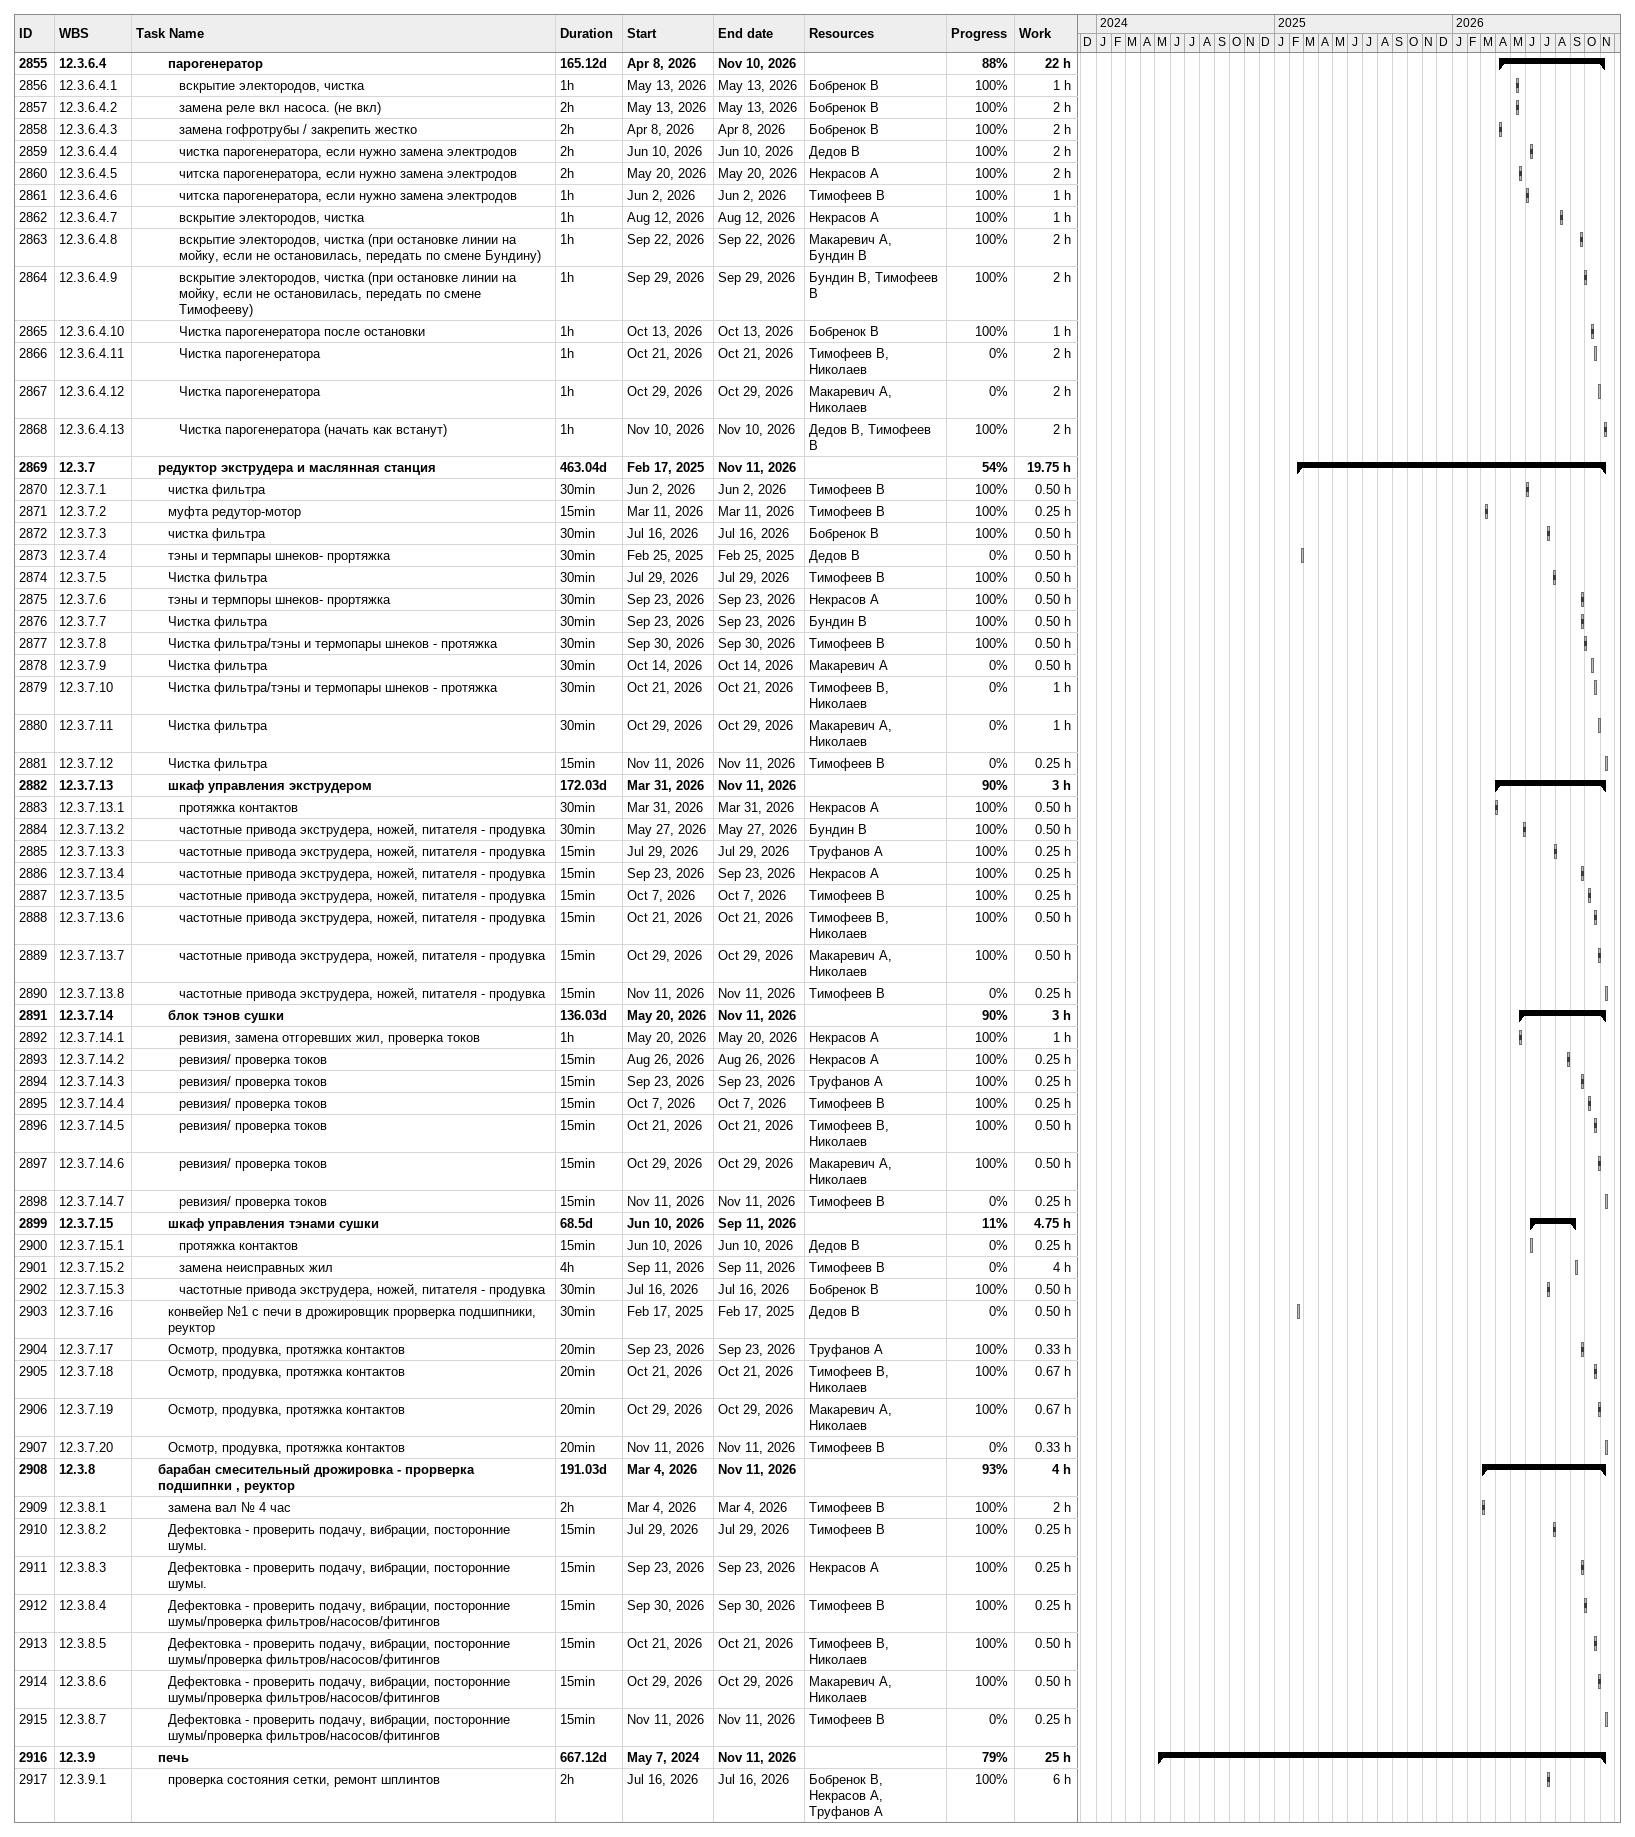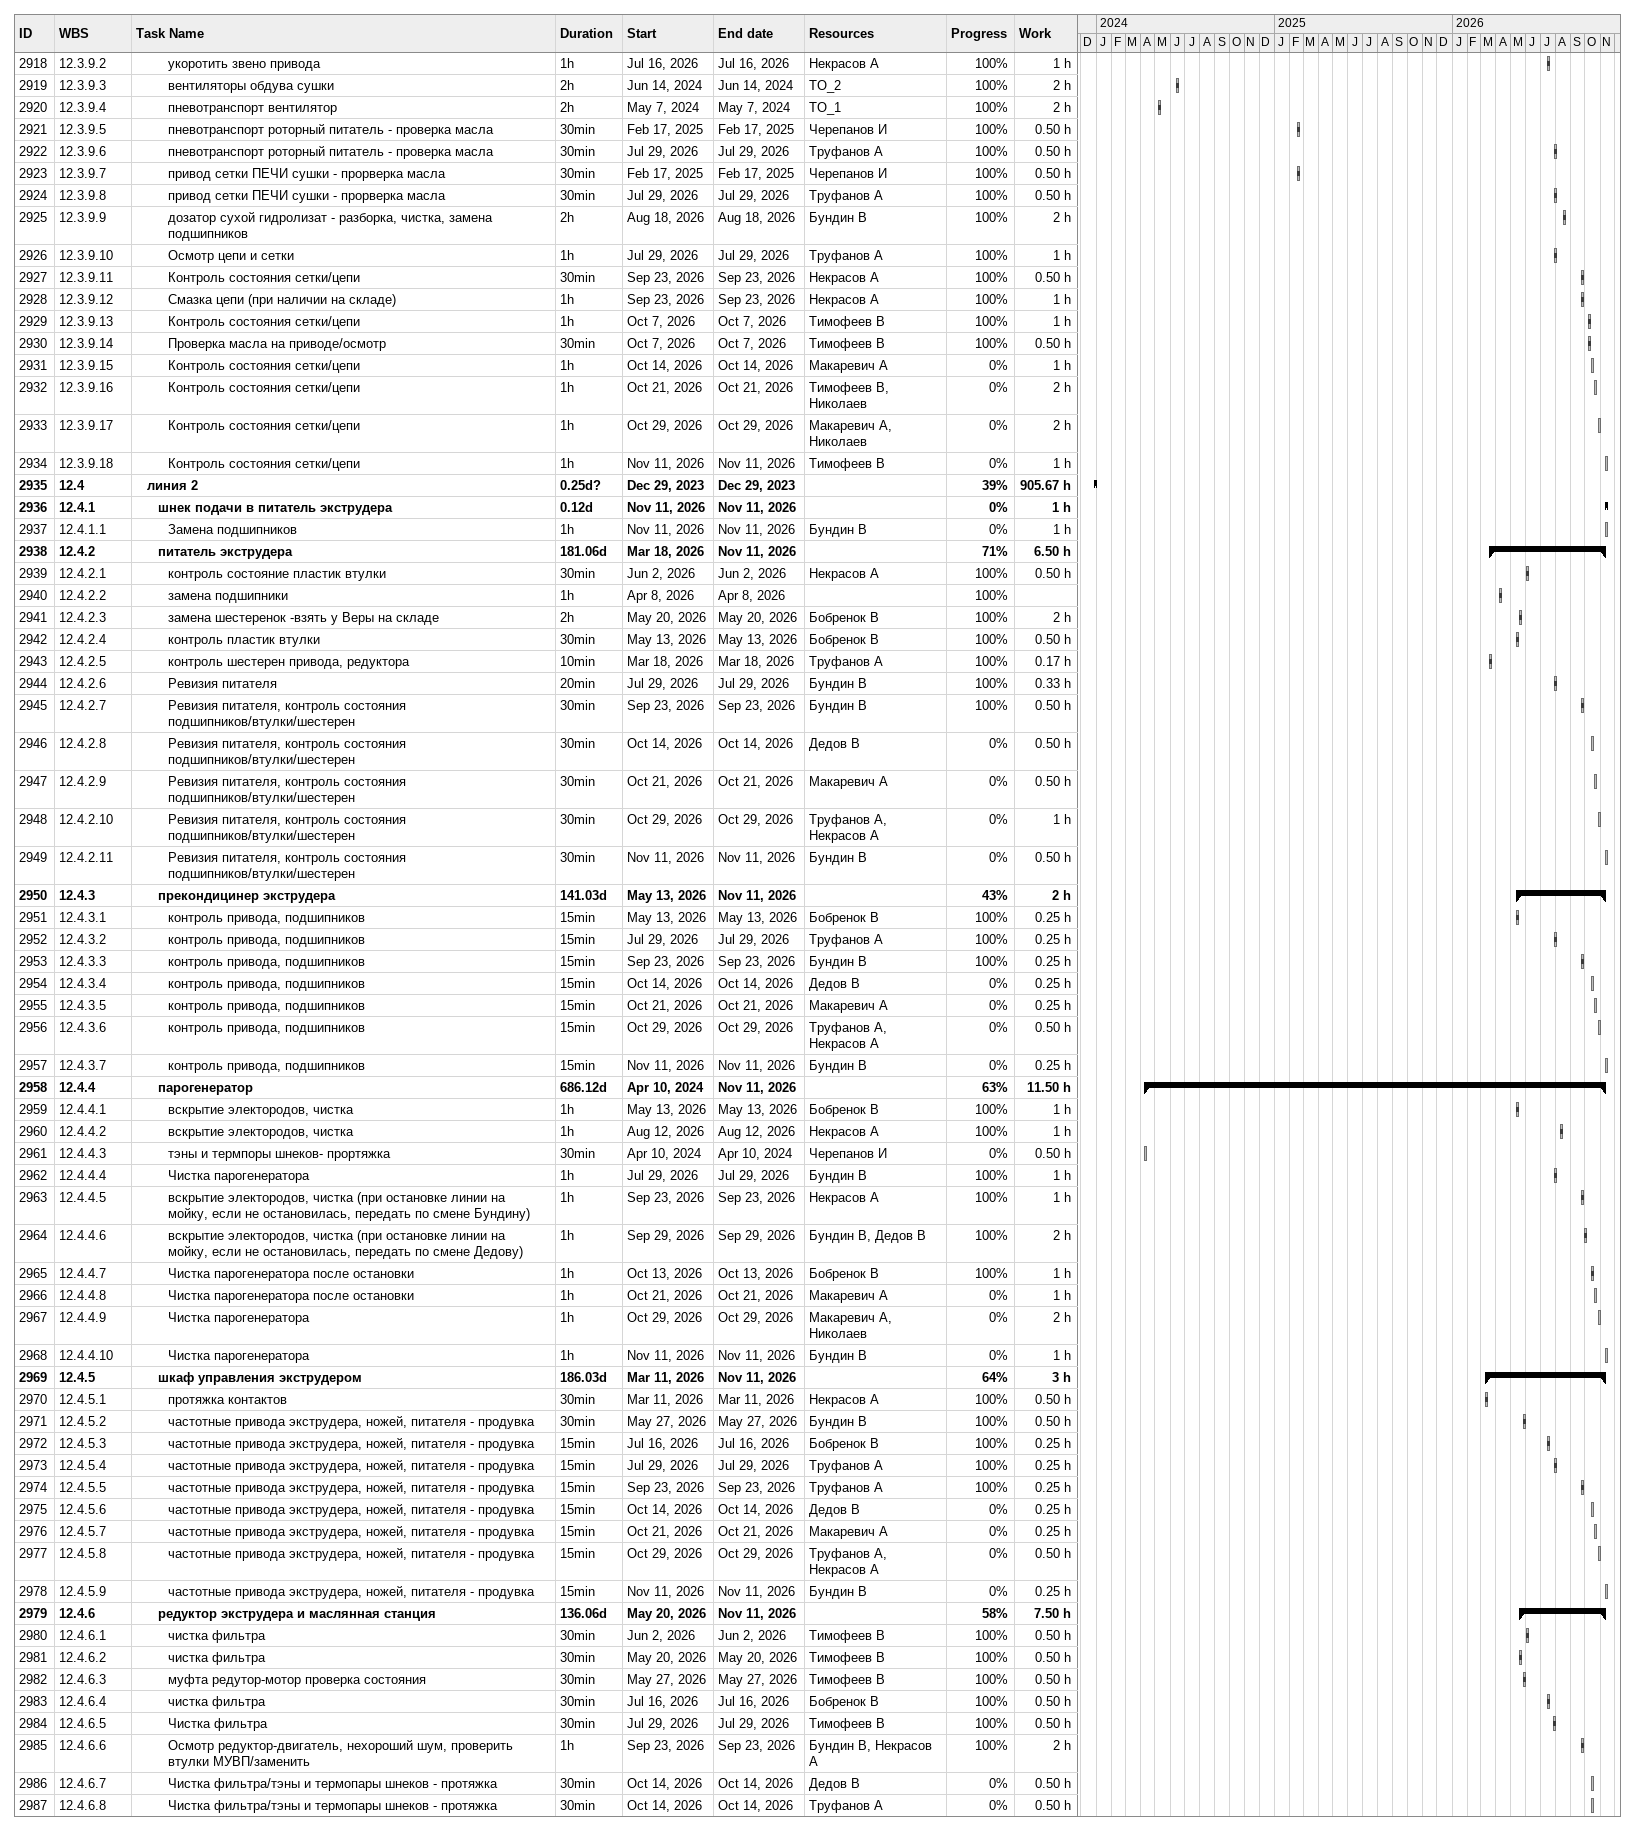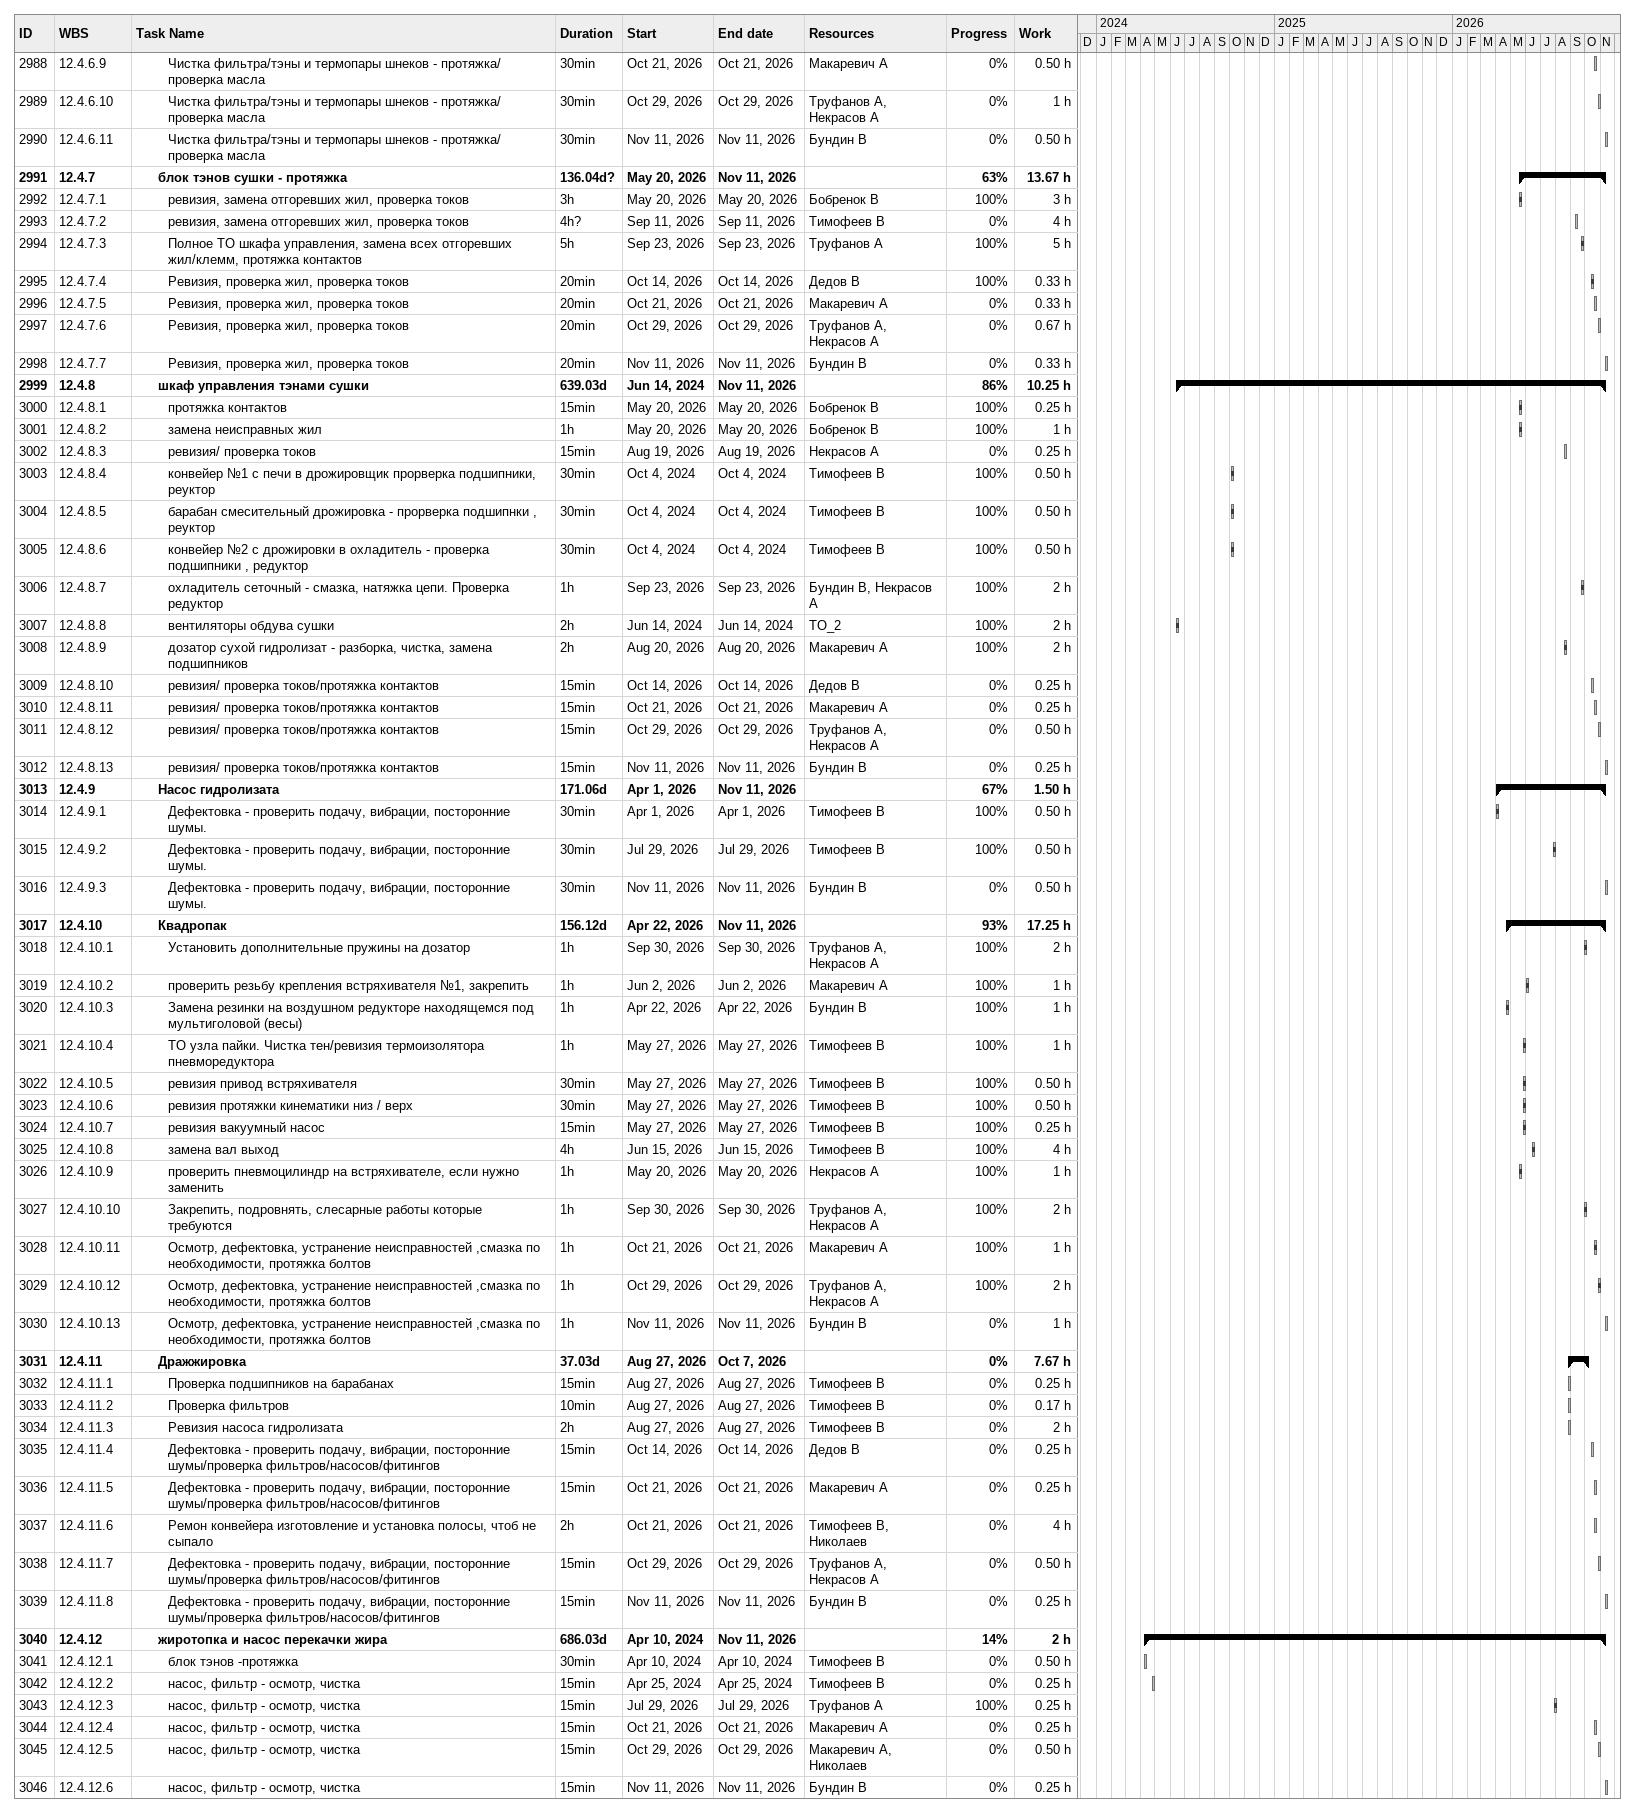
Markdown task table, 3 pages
| ID | WBS | Task | Duration | Start | Finish | Resources | % complete | Work (h) |
|---|---|---|---|---|---|---|---|---|
| 2855 | 12.3.6.4 | **парогенератор** | 165.12d | 2026-04-08 | 2026-11-10 |  | 88 | 22 |
| 2856 | 12.3.6.4.1 | вскрытие электородов, чистка | 1h | 2026-05-13 | 2026-05-13 | Бобренок В | 100 | 1 |
| 2857 | 12.3.6.4.2 | замена реле вкл насоса. (не вкл) | 2h | 2026-05-13 | 2026-05-13 | Бобренок В | 100 | 2 |
| 2858 | 12.3.6.4.3 | замена гофротрубы / закрепить жестко | 2h | 2026-04-08 | 2026-04-08 | Бобренок В | 100 | 2 |
| 2859 | 12.3.6.4.4 | чистка парогенератора, если нужно замена электродов | 2h | 2026-06-10 | 2026-06-10 | Дедов В | 100 | 2 |
| 2860 | 12.3.6.4.5 | читска парогенератора, если нужно замена электродов | 2h | 2026-05-20 | 2026-05-20 | Некрасов А | 100 | 2 |
| 2861 | 12.3.6.4.6 | читска парогенератора, если нужно замена электродов | 1h | 2026-06-02 | 2026-06-02 | Тимофеев В | 100 | 1 |
| 2862 | 12.3.6.4.7 | вскрытие электородов, чистка | 1h | 2026-08-12 | 2026-08-12 | Некрасов А | 100 | 1 |
| 2863 | 12.3.6.4.8 | вскрытие электородов, чистка (при остановке линии на мойку, если не остановилась, передать по смене Бундину) | 1h | 2026-09-22 | 2026-09-22 | Макаревич А, Бундин В | 100 | 2 |
| 2864 | 12.3.6.4.9 | вскрытие электородов, чистка (при остановке линии на мойку, если не остановилась, передать по смене Тимофееву) | 1h | 2026-09-29 | 2026-09-29 | Бундин В, Тимофеев В | 100 | 2 |
| 2865 | 12.3.6.4.10 | Чистка парогенератора после остановки | 1h | 2026-10-13 | 2026-10-13 | Бобренок В | 100 | 1 |
| 2866 | 12.3.6.4.11 | Чистка парогенератора | 1h | 2026-10-21 | 2026-10-21 | Тимофеев В, Николаев | 0 | 2 |
| 2867 | 12.3.6.4.12 | Чистка парогенератора | 1h | 2026-10-29 | 2026-10-29 | Макаревич А, Николаев | 0 | 2 |
| 2868 | 12.3.6.4.13 | Чистка парогенератора (начать как встанут) | 1h | 2026-11-10 | 2026-11-10 | Дедов В, Тимофеев В | 100 | 2 |
| 2869 | 12.3.7 | **редуктор экструдера и маслянная станция** | 463.04d | 2025-02-17 | 2026-11-11 |  | 54 | 19.75 |
| 2870 | 12.3.7.1 | чистка фильтра | 30min | 2026-06-02 | 2026-06-02 | Тимофеев В | 100 | 0.50 |
| 2871 | 12.3.7.2 | муфта редутор-мотор | 15min | 2026-03-11 | 2026-03-11 | Тимофеев В | 100 | 0.25 |
| 2872 | 12.3.7.3 | чистка фильтра | 30min | 2026-07-16 | 2026-07-16 | Бобренок В | 100 | 0.50 |
| 2873 | 12.3.7.4 | тэны и термпары шнеков- прортяжка | 30min | 2025-02-25 | 2025-02-25 | Дедов В | 0 | 0.50 |
| 2874 | 12.3.7.5 | Чистка фильтра | 30min | 2026-07-29 | 2026-07-29 | Тимофеев В | 100 | 0.50 |
| 2875 | 12.3.7.6 | тэны и термпоры шнеков- прортяжка | 30min | 2026-09-23 | 2026-09-23 | Некрасов А | 100 | 0.50 |
| 2876 | 12.3.7.7 | Чистка фильтра | 30min | 2026-09-23 | 2026-09-23 | Бундин В | 100 | 0.50 |
| 2877 | 12.3.7.8 | Чистка фильтра/тэны и термопары шнеков - протяжка | 30min | 2026-09-30 | 2026-09-30 | Тимофеев В | 100 | 0.50 |
| 2878 | 12.3.7.9 | Чистка фильтра | 30min | 2026-10-14 | 2026-10-14 | Макаревич А | 0 | 0.50 |
| 2879 | 12.3.7.10 | Чистка фильтра/тэны и термопары шнеков - протяжка | 30min | 2026-10-21 | 2026-10-21 | Тимофеев В, Николаев | 0 | 1 |
| 2880 | 12.3.7.11 | Чистка фильтра | 30min | 2026-10-29 | 2026-10-29 | Макаревич А, Николаев | 0 | 1 |
| 2881 | 12.3.7.12 | Чистка фильтра | 15min | 2026-11-11 | 2026-11-11 | Тимофеев В | 0 | 0.25 |
| 2882 | 12.3.7.13 | **шкаф управления экструдером** | 172.03d | 2026-03-31 | 2026-11-11 |  | 90 | 3 |
| 2883 | 12.3.7.13.1 | протяжка контактов | 30min | 2026-03-31 | 2026-03-31 | Некрасов А | 100 | 0.50 |
| 2884 | 12.3.7.13.2 | частотные привода экструдера, ножей, питателя - продувка | 30min | 2026-05-27 | 2026-05-27 | Бундин В | 100 | 0.50 |
| 2885 | 12.3.7.13.3 | частотные привода экструдера, ножей, питателя - продувка | 15min | 2026-07-29 | 2026-07-29 | Труфанов А | 100 | 0.25 |
| 2886 | 12.3.7.13.4 | частотные привода экструдера, ножей, питателя - продувка | 15min | 2026-09-23 | 2026-09-23 | Некрасов А | 100 | 0.25 |
| 2887 | 12.3.7.13.5 | частотные привода экструдера, ножей, питателя - продувка | 15min | 2026-10-07 | 2026-10-07 | Тимофеев В | 100 | 0.25 |
| 2888 | 12.3.7.13.6 | частотные привода экструдера, ножей, питателя - продувка | 15min | 2026-10-21 | 2026-10-21 | Тимофеев В, Николаев | 100 | 0.50 |
| 2889 | 12.3.7.13.7 | частотные привода экструдера, ножей, питателя - продувка | 15min | 2026-10-29 | 2026-10-29 | Макаревич А, Николаев | 100 | 0.50 |
| 2890 | 12.3.7.13.8 | частотные привода экструдера, ножей, питателя - продувка | 15min | 2026-11-11 | 2026-11-11 | Тимофеев В | 0 | 0.25 |
| 2891 | 12.3.7.14 | **блок тэнов сушки** | 136.03d | 2026-05-20 | 2026-11-11 |  | 90 | 3 |
| 2892 | 12.3.7.14.1 | ревизия, замена отгоревших жил, проверка токов | 1h | 2026-05-20 | 2026-05-20 | Некрасов А | 100 | 1 |
| 2893 | 12.3.7.14.2 | ревизия/ проверка токов | 15min | 2026-08-26 | 2026-08-26 | Некрасов А | 100 | 0.25 |
| 2894 | 12.3.7.14.3 | ревизия/ проверка токов | 15min | 2026-09-23 | 2026-09-23 | Труфанов А | 100 | 0.25 |
| 2895 | 12.3.7.14.4 | ревизия/ проверка токов | 15min | 2026-10-07 | 2026-10-07 | Тимофеев В | 100 | 0.25 |
| 2896 | 12.3.7.14.5 | ревизия/ проверка токов | 15min | 2026-10-21 | 2026-10-21 | Тимофеев В, Николаев | 100 | 0.50 |
| 2897 | 12.3.7.14.6 | ревизия/ проверка токов | 15min | 2026-10-29 | 2026-10-29 | Макаревич А, Николаев | 100 | 0.50 |
| 2898 | 12.3.7.14.7 | ревизия/ проверка токов | 15min | 2026-11-11 | 2026-11-11 | Тимофеев В | 0 | 0.25 |
| 2899 | 12.3.7.15 | **шкаф управления тэнами сушки** | 68.5d | 2026-06-10 | 2026-09-11 |  | 11 | 4.75 |
| 2900 | 12.3.7.15.1 | протяжка контактов | 15min | 2026-06-10 | 2026-06-10 | Дедов В | 0 | 0.25 |
| 2901 | 12.3.7.15.2 | замена неисправных жил | 4h | 2026-09-11 | 2026-09-11 | Тимофеев В | 0 | 4 |
| 2902 | 12.3.7.15.3 | частотные привода экструдера, ножей, питателя - продувка | 30min | 2026-07-16 | 2026-07-16 | Бобренок В | 100 | 0.50 |
| 2903 | 12.3.7.16 | конвейер №1 с печи в дрожировщик прорверка подшипники, реуктор | 30min | 2025-02-17 | 2025-02-17 | Дедов В | 0 | 0.50 |
| 2904 | 12.3.7.17 | Осмотр, продувка, протяжка контактов | 20min | 2026-09-23 | 2026-09-23 | Труфанов А | 100 | 0.33 |
| 2905 | 12.3.7.18 | Осмотр, продувка, протяжка контактов | 20min | 2026-10-21 | 2026-10-21 | Тимофеев В, Николаев | 100 | 0.67 |
| 2906 | 12.3.7.19 | Осмотр, продувка, протяжка контактов | 20min | 2026-10-29 | 2026-10-29 | Макаревич А, Николаев | 100 | 0.67 |
| 2907 | 12.3.7.20 | Осмотр, продувка, протяжка контактов | 20min | 2026-11-11 | 2026-11-11 | Тимофеев В | 0 | 0.33 |
| 2908 | 12.3.8 | **барабан смесительный дрожировка - прорверка подшипнки , реуктор** | 191.03d | 2026-03-04 | 2026-11-11 |  | 93 | 4 |
| 2909 | 12.3.8.1 | замена вал № 4 час | 2h | 2026-03-04 | 2026-03-04 | Тимофеев В | 100 | 2 |
| 2910 | 12.3.8.2 | Дефектовка - проверить подачу, вибрации, посторонние шумы. | 15min | 2026-07-29 | 2026-07-29 | Тимофеев В | 100 | 0.25 |
| 2911 | 12.3.8.3 | Дефектовка - проверить подачу, вибрации, посторонние шумы. | 15min | 2026-09-23 | 2026-09-23 | Некрасов А | 100 | 0.25 |
| 2912 | 12.3.8.4 | Дефектовка - проверить подачу, вибрации, посторонние шумы/проверка фильтров/насосов/фитингов | 15min | 2026-09-30 | 2026-09-30 | Тимофеев В | 100 | 0.25 |
| 2913 | 12.3.8.5 | Дефектовка - проверить подачу, вибрации, посторонние шумы/проверка фильтров/насосов/фитингов | 15min | 2026-10-21 | 2026-10-21 | Тимофеев В, Николаев | 100 | 0.50 |
| 2914 | 12.3.8.6 | Дефектовка - проверить подачу, вибрации, посторонние шумы/проверка фильтров/насосов/фитингов | 15min | 2026-10-29 | 2026-10-29 | Макаревич А, Николаев | 100 | 0.50 |
| 2915 | 12.3.8.7 | Дефектовка - проверить подачу, вибрации, посторонние шумы/проверка фильтров/насосов/фитингов | 15min | 2026-11-11 | 2026-11-11 | Тимофеев В | 0 | 0.25 |
| 2916 | 12.3.9 | **печь** | 667.12d | 2024-05-07 | 2026-11-11 |  | 79 | 25 |
| 2917 | 12.3.9.1 | проверка состояния сетки, ремонт шплинтов | 2h | 2026-07-16 | 2026-07-16 | Бобренок В, Некрасов А, Труфанов А | 100 | 6 |
| 2918 | 12.3.9.2 | укоротить звено привода | 1h | 2026-07-16 | 2026-07-16 | Некрасов А | 100 | 1 |
| 2919 | 12.3.9.3 | вентиляторы обдува сушки | 2h | 2024-06-14 | 2024-06-14 | ТО_2 | 100 | 2 |
| 2920 | 12.3.9.4 | пневотранспорт вентилятор | 2h | 2024-05-07 | 2024-05-07 | ТО_1 | 100 | 2 |
| 2921 | 12.3.9.5 | пневотранспорт роторный питатель - проверка масла | 30min | 2025-02-17 | 2025-02-17 | Черепанов И | 100 | 0.50 |
| 2922 | 12.3.9.6 | пневотранспорт роторный питатель - проверка масла | 30min | 2026-07-29 | 2026-07-29 | Труфанов А | 100 | 0.50 |
| 2923 | 12.3.9.7 | привод сетки ПЕЧИ сушки - прорверка масла | 30min | 2025-02-17 | 2025-02-17 | Черепанов И | 100 | 0.50 |
| 2924 | 12.3.9.8 | привод сетки ПЕЧИ сушки - прорверка масла | 30min | 2026-07-29 | 2026-07-29 | Труфанов А | 100 | 0.50 |
| 2925 | 12.3.9.9 | дозатор сухой гидролизат - разборка, чистка, замена подшипников | 2h | 2026-08-18 | 2026-08-18 | Бундин В | 100 | 2 |
| 2926 | 12.3.9.10 | Осмотр цепи и сетки | 1h | 2026-07-29 | 2026-07-29 | Труфанов А | 100 | 1 |
| 2927 | 12.3.9.11 | Контроль состояния сетки/цепи | 30min | 2026-09-23 | 2026-09-23 | Некрасов А | 100 | 0.50 |
| 2928 | 12.3.9.12 | Смазка цепи (при наличии на складе) | 1h | 2026-09-23 | 2026-09-23 | Некрасов А | 100 | 1 |
| 2929 | 12.3.9.13 | Контроль состояния сетки/цепи | 1h | 2026-10-07 | 2026-10-07 | Тимофеев В | 100 | 1 |
| 2930 | 12.3.9.14 | Проверка масла на приводе/осмотр | 30min | 2026-10-07 | 2026-10-07 | Тимофеев В | 100 | 0.50 |
| 2931 | 12.3.9.15 | Контроль состояния сетки/цепи | 1h | 2026-10-14 | 2026-10-14 | Макаревич А | 0 | 1 |
| 2932 | 12.3.9.16 | Контроль состояния сетки/цепи | 1h | 2026-10-21 | 2026-10-21 | Тимофеев В, Николаев | 0 | 2 |
| 2933 | 12.3.9.17 | Контроль состояния сетки/цепи | 1h | 2026-10-29 | 2026-10-29 | Макаревич А, Николаев | 0 | 2 |
| 2934 | 12.3.9.18 | Контроль состояния сетки/цепи | 1h | 2026-11-11 | 2026-11-11 | Тимофеев В | 0 | 1 |
| 2935 | 12.4 | **линия 2** | 0.25d? | 2023-12-29 | 2023-12-29 |  | 39 | 905.67 |
| 2936 | 12.4.1 | **шнек подачи в питатель экструдера** | 0.12d | 2026-11-11 | 2026-11-11 |  | 0 | 1 |
| 2937 | 12.4.1.1 | Замена подшипников | 1h | 2026-11-11 | 2026-11-11 | Бундин В | 0 | 1 |
| 2938 | 12.4.2 | **питатель экструдера** | 181.06d | 2026-03-18 | 2026-11-11 |  | 71 | 6.50 |
| 2939 | 12.4.2.1 | контроль состояние пластик втулки | 30min | 2026-06-02 | 2026-06-02 | Некрасов А | 100 | 0.50 |
| 2940 | 12.4.2.2 | замена подшипники | 1h | 2026-04-08 | 2026-04-08 |  | 100 |  |
| 2941 | 12.4.2.3 | замена шестеренок -взять у Веры на складе | 2h | 2026-05-20 | 2026-05-20 | Бобренок В | 100 | 2 |
| 2942 | 12.4.2.4 | контроль пластик втулки | 30min | 2026-05-13 | 2026-05-13 | Бобренок В | 100 | 0.50 |
| 2943 | 12.4.2.5 | контроль шестерен привода, редуктора | 10min | 2026-03-18 | 2026-03-18 | Труфанов А | 100 | 0.17 |
| 2944 | 12.4.2.6 | Ревизия питателя | 20min | 2026-07-29 | 2026-07-29 | Бундин В | 100 | 0.33 |
| 2945 | 12.4.2.7 | Ревизия питателя, контроль состояния подшипников/втулки/шестерен | 30min | 2026-09-23 | 2026-09-23 | Бундин В | 100 | 0.50 |
| 2946 | 12.4.2.8 | Ревизия питателя, контроль состояния подшипников/втулки/шестерен | 30min | 2026-10-14 | 2026-10-14 | Дедов В | 0 | 0.50 |
| 2947 | 12.4.2.9 | Ревизия питателя, контроль состояния подшипников/втулки/шестерен | 30min | 2026-10-21 | 2026-10-21 | Макаревич А | 0 | 0.50 |
| 2948 | 12.4.2.10 | Ревизия питателя, контроль состояния подшипников/втулки/шестерен | 30min | 2026-10-29 | 2026-10-29 | Труфанов А, Некрасов А | 0 | 1 |
| 2949 | 12.4.2.11 | Ревизия питателя, контроль состояния подшипников/втулки/шестерен | 30min | 2026-11-11 | 2026-11-11 | Бундин В | 0 | 0.50 |
| 2950 | 12.4.3 | **прекондицинер экструдера** | 141.03d | 2026-05-13 | 2026-11-11 |  | 43 | 2 |
| 2951 | 12.4.3.1 | контроль привода, подшипников | 15min | 2026-05-13 | 2026-05-13 | Бобренок В | 100 | 0.25 |
| 2952 | 12.4.3.2 | контроль привода, подшипников | 15min | 2026-07-29 | 2026-07-29 | Труфанов А | 100 | 0.25 |
| 2953 | 12.4.3.3 | контроль привода, подшипников | 15min | 2026-09-23 | 2026-09-23 | Бундин В | 100 | 0.25 |
| 2954 | 12.4.3.4 | контроль привода, подшипников | 15min | 2026-10-14 | 2026-10-14 | Дедов В | 0 | 0.25 |
| 2955 | 12.4.3.5 | контроль привода, подшипников | 15min | 2026-10-21 | 2026-10-21 | Макаревич А | 0 | 0.25 |
| 2956 | 12.4.3.6 | контроль привода, подшипников | 15min | 2026-10-29 | 2026-10-29 | Труфанов А, Некрасов А | 0 | 0.50 |
| 2957 | 12.4.3.7 | контроль привода, подшипников | 15min | 2026-11-11 | 2026-11-11 | Бундин В | 0 | 0.25 |
| 2958 | 12.4.4 | **парогенератор** | 686.12d | 2024-04-10 | 2026-11-11 |  | 63 | 11.50 |
| 2959 | 12.4.4.1 | вскрытие электородов, чистка | 1h | 2026-05-13 | 2026-05-13 | Бобренок В | 100 | 1 |
| 2960 | 12.4.4.2 | вскрытие электородов, чистка | 1h | 2026-08-12 | 2026-08-12 | Некрасов А | 100 | 1 |
| 2961 | 12.4.4.3 | тэны и термпоры шнеков- прортяжка | 30min | 2024-04-10 | 2024-04-10 | Черепанов И | 0 | 0.50 |
| 2962 | 12.4.4.4 | Чистка парогенератора | 1h | 2026-07-29 | 2026-07-29 | Бундин В | 100 | 1 |
| 2963 | 12.4.4.5 | вскрытие электородов, чистка (при остановке линии на мойку, если не остановилась, передать по смене Бундину) | 1h | 2026-09-23 | 2026-09-23 | Некрасов А | 100 | 1 |
| 2964 | 12.4.4.6 | вскрытие электородов, чистка (при остановке линии на мойку, если не остановилась, передать по смене Дедову) | 1h | 2026-09-29 | 2026-09-29 | Бундин В, Дедов В | 100 | 2 |
| 2965 | 12.4.4.7 | Чистка парогенератора после остановки | 1h | 2026-10-13 | 2026-10-13 | Бобренок В | 100 | 1 |
| 2966 | 12.4.4.8 | Чистка парогенератора после остановки | 1h | 2026-10-21 | 2026-10-21 | Макаревич А | 0 | 1 |
| 2967 | 12.4.4.9 | Чистка парогенератора | 1h | 2026-10-29 | 2026-10-29 | Макаревич А, Николаев | 0 | 2 |
| 2968 | 12.4.4.10 | Чистка парогенератора | 1h | 2026-11-11 | 2026-11-11 | Бундин В | 0 | 1 |
| 2969 | 12.4.5 | **шкаф управления экструдером** | 186.03d | 2026-03-11 | 2026-11-11 |  | 64 | 3 |
| 2970 | 12.4.5.1 | протяжка контактов | 30min | 2026-03-11 | 2026-03-11 | Некрасов А | 100 | 0.50 |
| 2971 | 12.4.5.2 | частотные привода экструдера, ножей, питателя - продувка | 30min | 2026-05-27 | 2026-05-27 | Бундин В | 100 | 0.50 |
| 2972 | 12.4.5.3 | частотные привода экструдера, ножей, питателя - продувка | 15min | 2026-07-16 | 2026-07-16 | Бобренок В | 100 | 0.25 |
| 2973 | 12.4.5.4 | частотные привода экструдера, ножей, питателя - продувка | 15min | 2026-07-29 | 2026-07-29 | Труфанов А | 100 | 0.25 |
| 2974 | 12.4.5.5 | частотные привода экструдера, ножей, питателя - продувка | 15min | 2026-09-23 | 2026-09-23 | Труфанов А | 100 | 0.25 |
| 2975 | 12.4.5.6 | частотные привода экструдера, ножей, питателя - продувка | 15min | 2026-10-14 | 2026-10-14 | Дедов В | 0 | 0.25 |
| 2976 | 12.4.5.7 | частотные привода экструдера, ножей, питателя - продувка | 15min | 2026-10-21 | 2026-10-21 | Макаревич А | 0 | 0.25 |
| 2977 | 12.4.5.8 | частотные привода экструдера, ножей, питателя - продувка | 15min | 2026-10-29 | 2026-10-29 | Труфанов А, Некрасов А | 0 | 0.50 |
| 2978 | 12.4.5.9 | частотные привода экструдера, ножей, питателя - продувка | 15min | 2026-11-11 | 2026-11-11 | Бундин В | 0 | 0.25 |
| 2979 | 12.4.6 | **редуктор экструдера и маслянная станция** | 136.06d | 2026-05-20 | 2026-11-11 |  | 58 | 7.50 |
| 2980 | 12.4.6.1 | чистка фильтра | 30min | 2026-06-02 | 2026-06-02 | Тимофеев В | 100 | 0.50 |
| 2981 | 12.4.6.2 | чистка фильтра | 30min | 2026-05-20 | 2026-05-20 | Тимофеев В | 100 | 0.50 |
| 2982 | 12.4.6.3 | муфта редутор-мотор проверка состояния | 30min | 2026-05-27 | 2026-05-27 | Тимофеев В | 100 | 0.50 |
| 2983 | 12.4.6.4 | чистка фильтра | 30min | 2026-07-16 | 2026-07-16 | Бобренок В | 100 | 0.50 |
| 2984 | 12.4.6.5 | Чистка фильтра | 30min | 2026-07-29 | 2026-07-29 | Тимофеев В | 100 | 0.50 |
| 2985 | 12.4.6.6 | Осмотр редуктор-двигатель, нехороший шум, проверить втулки МУВП/заменить | 1h | 2026-09-23 | 2026-09-23 | Бундин В, Некрасов А | 100 | 2 |
| 2986 | 12.4.6.7 | Чистка фильтра/тэны и термопары шнеков - протяжка | 30min | 2026-10-14 | 2026-10-14 | Дедов В | 0 | 0.50 |
| 2987 | 12.4.6.8 | Чистка фильтра/тэны и термопары шнеков - протяжка | 30min | 2026-10-14 | 2026-10-14 | Труфанов А | 0 | 0.50 |
| 2988 | 12.4.6.9 | Чистка фильтра/тэны и термопары шнеков - протяжка/ проверка масла | 30min | 2026-10-21 | 2026-10-21 | Макаревич А | 0 | 0.50 |
| 2989 | 12.4.6.10 | Чистка фильтра/тэны и термопары шнеков - протяжка/ проверка масла | 30min | 2026-10-29 | 2026-10-29 | Труфанов А, Некрасов А | 0 | 1 |
| 2990 | 12.4.6.11 | Чистка фильтра/тэны и термопары шнеков - протяжка/ проверка масла | 30min | 2026-11-11 | 2026-11-11 | Бундин В | 0 | 0.50 |
| 2991 | 12.4.7 | **блок тэнов сушки - протяжка** | 136.04d? | 2026-05-20 | 2026-11-11 |  | 63 | 13.67 |
| 2992 | 12.4.7.1 | ревизия, замена отгоревших жил, проверка токов | 3h | 2026-05-20 | 2026-05-20 | Бобренок В | 100 | 3 |
| 2993 | 12.4.7.2 | ревизия, замена отгоревших жил, проверка токов | 4h? | 2026-09-11 | 2026-09-11 | Тимофеев В | 0 | 4 |
| 2994 | 12.4.7.3 | Полное ТО шкафа управления, замена всех отгоревших жил/клемм, протяжка контактов | 5h | 2026-09-23 | 2026-09-23 | Труфанов А | 100 | 5 |
| 2995 | 12.4.7.4 | Ревизия, проверка жил, проверка токов | 20min | 2026-10-14 | 2026-10-14 | Дедов В | 100 | 0.33 |
| 2996 | 12.4.7.5 | Ревизия, проверка жил, проверка токов | 20min | 2026-10-21 | 2026-10-21 | Макаревич А | 0 | 0.33 |
| 2997 | 12.4.7.6 | Ревизия, проверка жил, проверка токов | 20min | 2026-10-29 | 2026-10-29 | Труфанов А, Некрасов А | 0 | 0.67 |
| 2998 | 12.4.7.7 | Ревизия, проверка жил, проверка токов | 20min | 2026-11-11 | 2026-11-11 | Бундин В | 0 | 0.33 |
| 2999 | 12.4.8 | **шкаф управления тэнами сушки** | 639.03d | 2024-06-14 | 2026-11-11 |  | 86 | 10.25 |
| 3000 | 12.4.8.1 | протяжка контактов | 15min | 2026-05-20 | 2026-05-20 | Бобренок В | 100 | 0.25 |
| 3001 | 12.4.8.2 | замена неисправных жил | 1h | 2026-05-20 | 2026-05-20 | Бобренок В | 100 | 1 |
| 3002 | 12.4.8.3 | ревизия/ проверка токов | 15min | 2026-08-19 | 2026-08-19 | Некрасов А | 0 | 0.25 |
| 3003 | 12.4.8.4 | конвейер №1 с печи в дрожировщик прорверка подшипники, реуктор | 30min | 2024-10-04 | 2024-10-04 | Тимофеев В | 100 | 0.50 |
| 3004 | 12.4.8.5 | барабан смесительный дрожировка - прорверка подшипнки , реуктор | 30min | 2024-10-04 | 2024-10-04 | Тимофеев В | 100 | 0.50 |
| 3005 | 12.4.8.6 | конвейер №2 с дрожировки в охладитель - проверка подшипники , редуктор | 30min | 2024-10-04 | 2024-10-04 | Тимофеев В | 100 | 0.50 |
| 3006 | 12.4.8.7 | охладитель сеточный - смазка, натяжка цепи. Проверка редуктор | 1h | 2026-09-23 | 2026-09-23 | Бундин В, Некрасов А | 100 | 2 |
| 3007 | 12.4.8.8 | вентиляторы обдува сушки | 2h | 2024-06-14 | 2024-06-14 | ТО_2 | 100 | 2 |
| 3008 | 12.4.8.9 | дозатор сухой гидролизат - разборка, чистка, замена подшипников | 2h | 2026-08-20 | 2026-08-20 | Макаревич А | 100 | 2 |
| 3009 | 12.4.8.10 | ревизия/ проверка токов/протяжка контактов | 15min | 2026-10-14 | 2026-10-14 | Дедов В | 0 | 0.25 |
| 3010 | 12.4.8.11 | ревизия/ проверка токов/протяжка контактов | 15min | 2026-10-21 | 2026-10-21 | Макаревич А | 0 | 0.25 |
| 3011 | 12.4.8.12 | ревизия/ проверка токов/протяжка контактов | 15min | 2026-10-29 | 2026-10-29 | Труфанов А, Некрасов А | 0 | 0.50 |
| 3012 | 12.4.8.13 | ревизия/ проверка токов/протяжка контактов | 15min | 2026-11-11 | 2026-11-11 | Бундин В | 0 | 0.25 |
| 3013 | 12.4.9 | **Насос гидролизата** | 171.06d | 2026-04-01 | 2026-11-11 |  | 67 | 1.50 |
| 3014 | 12.4.9.1 | Дефектовка - проверить подачу, вибрации, посторонние шумы. | 30min | 2026-04-01 | 2026-04-01 | Тимофеев В | 100 | 0.50 |
| 3015 | 12.4.9.2 | Дефектовка - проверить подачу, вибрации, посторонние шумы. | 30min | 2026-07-29 | 2026-07-29 | Тимофеев В | 100 | 0.50 |
| 3016 | 12.4.9.3 | Дефектовка - проверить подачу, вибрации, посторонние шумы. | 30min | 2026-11-11 | 2026-11-11 | Бундин В | 0 | 0.50 |
| 3017 | 12.4.10 | **Квадропак** | 156.12d | 2026-04-22 | 2026-11-11 |  | 93 | 17.25 |
| 3018 | 12.4.10.1 | Установить дополнительные пружины на дозатор | 1h | 2026-09-30 | 2026-09-30 | Труфанов А, Некрасов А | 100 | 2 |
| 3019 | 12.4.10.2 | проверить резьбу крепления встряхивателя №1, закрепить | 1h | 2026-06-02 | 2026-06-02 | Макаревич А | 100 | 1 |
| 3020 | 12.4.10.3 | Замена резинки на воздушном редукторе находящемся под мультиголовой (весы) | 1h | 2026-04-22 | 2026-04-22 | Бундин В | 100 | 1 |
| 3021 | 12.4.10.4 | ТО узла пайки. Чистка тен/ревизия термоизолятора пневморедуктора | 1h | 2026-05-27 | 2026-05-27 | Тимофеев В | 100 | 1 |
| 3022 | 12.4.10.5 | ревизия привод встряхивателя | 30min | 2026-05-27 | 2026-05-27 | Тимофеев В | 100 | 0.50 |
| 3023 | 12.4.10.6 | ревизия протяжки кинематики низ / верх | 30min | 2026-05-27 | 2026-05-27 | Тимофеев В | 100 | 0.50 |
| 3024 | 12.4.10.7 | ревизия вакуумный насос | 15min | 2026-05-27 | 2026-05-27 | Тимофеев В | 100 | 0.25 |
| 3025 | 12.4.10.8 | замена вал выход | 4h | 2026-06-15 | 2026-06-15 | Тимофеев В | 100 | 4 |
| 3026 | 12.4.10.9 | проверить пневмоцилиндр на встряхивателе, если нужно заменить | 1h | 2026-05-20 | 2026-05-20 | Некрасов А | 100 | 1 |
| 3027 | 12.4.10.10 | Закрепить, подровнять, слесарные работы которые требуются | 1h | 2026-09-30 | 2026-09-30 | Труфанов А, Некрасов А | 100 | 2 |
| 3028 | 12.4.10.11 | Осмотр, дефектовка, устранение неисправностей ,смазка по необходимости, протяжка болтов | 1h | 2026-10-21 | 2026-10-21 | Макаревич А | 100 | 1 |
| 3029 | 12.4.10.12 | Осмотр, дефектовка, устранение неисправностей ,смазка по необходимости, протяжка болтов | 1h | 2026-10-29 | 2026-10-29 | Труфанов А, Некрасов А | 100 | 2 |
| 3030 | 12.4.10.13 | Осмотр, дефектовка, устранение неисправностей ,смазка по необходимости, протяжка болтов | 1h | 2026-11-11 | 2026-11-11 | Бундин В | 0 | 1 |
| 3031 | 12.4.11 | **Дражжировка** | 37.03d | 2026-08-27 | 2026-10-07 |  | 0 | 7.67 |
| 3032 | 12.4.11.1 | Проверка подшипников на барабанах | 15min | 2026-08-27 | 2026-08-27 | Тимофеев В | 0 | 0.25 |
| 3033 | 12.4.11.2 | Проверка фильтров | 10min | 2026-08-27 | 2026-08-27 | Тимофеев В | 0 | 0.17 |
| 3034 | 12.4.11.3 | Ревизия насоса гидролизата | 2h | 2026-08-27 | 2026-08-27 | Тимофеев В | 0 | 2 |
| 3035 | 12.4.11.4 | Дефектовка - проверить подачу, вибрации, посторонние шумы/проверка фильтров/насосов/фитингов | 15min | 2026-10-14 | 2026-10-14 | Дедов В | 0 | 0.25 |
| 3036 | 12.4.11.5 | Дефектовка - проверить подачу, вибрации, посторонние шумы/проверка фильтров/насосов/фитингов | 15min | 2026-10-21 | 2026-10-21 | Макаревич А | 0 | 0.25 |
| 3037 | 12.4.11.6 | Ремон конвейера изготовление и установка полосы, чтоб не сыпало | 2h | 2026-10-21 | 2026-10-21 | Тимофеев В, Николаев | 0 | 4 |
| 3038 | 12.4.11.7 | Дефектовка - проверить подачу, вибрации, посторонние шумы/проверка фильтров/насосов/фитингов | 15min | 2026-10-29 | 2026-10-29 | Труфанов А, Некрасов А | 0 | 0.50 |
| 3039 | 12.4.11.8 | Дефектовка - проверить подачу, вибрации, посторонние шумы/проверка фильтров/насосов/фитингов | 15min | 2026-11-11 | 2026-11-11 | Бундин В | 0 | 0.25 |
| 3040 | 12.4.12 | **жиротопка и насос перекачки жира** | 686.03d | 2024-04-10 | 2026-11-11 |  | 14 | 2 |
| 3041 | 12.4.12.1 | блок тэнов -протяжка | 30min | 2024-04-10 | 2024-04-10 | Тимофеев В | 0 | 0.50 |
| 3042 | 12.4.12.2 | насос, фильтр - осмотр, чистка | 15min | 2024-04-25 | 2024-04-25 | Тимофеев В | 0 | 0.25 |
| 3043 | 12.4.12.3 | насос, фильтр - осмотр, чистка | 15min | 2026-07-29 | 2026-07-29 | Труфанов А | 100 | 0.25 |
| 3044 | 12.4.12.4 | насос, фильтр - осмотр, чистка | 15min | 2026-10-21 | 2026-10-21 | Макаревич А | 0 | 0.25 |
| 3045 | 12.4.12.5 | насос, фильтр - осмотр, чистка | 15min | 2026-10-29 | 2026-10-29 | Макаревич А, Николаев | 0 | 0.50 |
| 3046 | 12.4.12.6 | насос, фильтр - осмотр, чистка | 15min | 2026-11-11 | 2026-11-11 | Бундин В | 0 | 0.25 |
